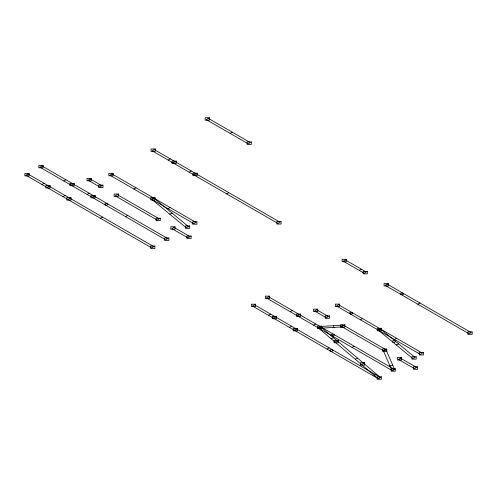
<?xml version="1.0" encoding="UTF-8"?>
<svg xmlns="http://www.w3.org/2000/svg" width="497" height="497" viewBox="0 0 497 497"><rect width="100%" height="100%" fill="white"/><g stroke="black" fill="none" stroke-linecap="round" stroke-linejoin="round"><path stroke-width="0.75" d="M42.003 184.549L44.121 183.331M46.873 187.363L48.986 186.139M63.778 180.97L65.89 179.746M70.996 185.139L73.115 183.921M62.97 196.657L65.082 195.433M67.834 199.465L69.953 198.241M87.093 194.433L89.211 193.209M91.964 197.241L94.076 196.023M168.203 160.102L170.322 158.878M173.074 162.91L175.186 161.693M133.848 189.003L135.961 187.779M230.161 133.395L232.279 132.171M100.506 218.326L102.624 217.108M189.171 172.204L191.283 170.987M151.833 199.384L153.946 198.16M194.041 175.019L196.153 173.795M125.542 216.63L127.654 215.406M167.955 208.69L170.067 207.466M226.707 193.88L228.825 192.656M268.51 315.322L270.623 314.104M273.381 318.136L275.493 316.912M359.288 270.424L361.406 269.2M290.279 311.743L292.398 310.519M297.504 315.912L299.616 314.688M289.471 327.424L291.59 326.206M294.342 330.238L296.46 329.014M313.601 325.206L315.713 323.982M318.471 328.014L320.584 326.796M360.356 319.776L362.468 318.552M327.014 349.099L329.126 347.881M417.791 304.201L419.909 302.977M378.341 330.157L380.453 328.933M352.05 347.403L354.162 346.179M394.456 339.463L396.575 338.24M169.701 214.139L172.155 213.151M396.208 344.912L398.656 343.924M331.101 338.755L333.574 337.78M334.978 342.042L337.451 341.066M355.212 359.194L357.685 358.219M361.331 364.382L363.804 363.406M374.148 375.241L376.62 374.272M389.803 365.593L392.705 365.171M333.593 325.697L333.903 327.411M28.025 174.037L25.906 175.255L151.691 247.879L153.809 246.661L28.025 174.037M42.009 165.961L39.897 167.185L165.681 239.802L167.793 238.585L42.009 165.961M90.174 178.97L88.056 180.194L99.773 186.959L101.891 185.735L90.174 178.97M112.018 173.956L109.905 175.174L193.762 223.594L195.874 222.37L112.018 173.956M154.225 149.591L152.107 150.808L277.898 223.433L280.01 222.209L154.225 149.591M208.336 118.348L206.218 119.572L248.146 143.776L250.264 142.558L208.336 118.348M117.298 194.631L115.186 195.855L157.114 220.059L159.233 218.842L117.298 194.631M173.975 227.353L171.856 228.577L187.953 237.864L190.065 236.647L173.975 227.353M254.526 304.81L252.414 306.028L378.198 378.652L380.317 377.428L254.526 304.81M268.517 296.734L266.398 297.958L392.189 370.576L394.301 369.358L268.517 296.734M345.309 259.906L343.191 261.13L364.158 273.232L366.27 272.014L345.309 259.906M316.682 309.743L314.564 310.967L326.281 317.732L328.399 316.508L316.682 309.743M338.525 304.729L336.413 305.947L420.269 354.361L422.382 353.143L338.525 304.729M387.238 284.116L385.119 285.34L468.975 333.754L471.094 332.53L387.238 284.116M343.806 325.405L341.694 326.628L383.622 350.832L385.734 349.615L343.806 325.405M400.476 358.126L398.364 359.343L414.461 368.637L416.573 367.42L400.476 358.126M154.113 198.278L151.666 199.266L186.182 227.725L188.63 226.738L154.113 198.278M380.621 329.051L378.174 330.039L412.684 358.499L415.138 357.511L380.621 329.051M320.764 326.92L318.291 327.89L378.018 378.528L380.491 377.552L320.764 326.92M386.132 350.012L383.23 350.435L391.791 370.178L394.693 369.756L386.132 350.012M342.595 325.156L319.372 326.548L319.683 328.262L342.905 326.877L342.595 325.156M209.392 117.739L205.162 117.739L205.162 120.181L209.392 120.181L209.392 117.739M251.32 141.943L247.09 141.943L247.09 144.385L251.32 144.385L251.32 141.943M155.281 148.976L151.051 148.976L151.051 151.417L155.281 151.417L155.281 148.976M176.249 161.084L172.018 161.084L172.018 163.525L176.249 163.525L176.249 161.084M43.065 165.352L38.834 165.352L38.834 167.793L43.065 167.793L43.065 165.352M197.21 173.186L192.979 173.186L192.979 175.627L197.21 175.627L197.21 173.186M113.08 173.347L108.849 173.347L108.849 175.789L113.08 175.789L113.08 173.347M29.081 173.428L24.85 173.428L24.85 175.87L29.081 175.87L29.081 173.428M91.231 178.361L87 178.361L87 180.802L91.231 180.802L91.231 178.361M74.171 183.306L69.94 183.306L69.94 185.748L74.171 185.748L74.171 183.306M102.947 185.126L98.717 185.126L98.717 187.568L102.947 187.568L102.947 185.126M50.042 185.53L45.817 185.53L45.817 187.972L50.042 187.972L50.042 185.53M118.361 194.023L114.13 194.023L114.13 196.464L118.361 196.464L118.361 194.023M95.132 195.414L90.901 195.414L90.901 197.856L95.132 197.856L95.132 195.414M155.008 197.551L150.777 197.551L150.777 199.993L155.008 199.993L155.008 197.551M71.009 197.632L66.778 197.632L66.778 200.074L71.009 200.074L71.009 197.632M160.289 218.233L156.058 218.233L156.058 220.674L160.289 220.674L160.289 218.233M281.066 221.6L276.835 221.6L276.835 224.041L281.066 224.041L281.066 221.6M196.936 221.761L192.706 221.761L192.706 224.203L196.936 224.203L196.936 221.761M189.686 225.942L185.456 225.942L185.456 228.39L189.686 228.39L189.686 225.942M175.031 226.744L170.8 226.744L170.8 229.185L175.031 229.185L175.031 226.744M191.128 236.038L186.897 236.038L186.897 238.479L191.128 238.479L191.128 236.038M168.85 237.97L164.625 237.97L164.625 240.418L168.85 240.418L168.85 237.97M154.865 246.046L150.634 246.046L150.634 248.488L154.865 248.488L154.865 246.046M346.366 259.297L342.135 259.297L342.135 261.739L346.366 261.739L346.366 259.297M367.326 271.399L363.096 271.399L363.096 273.847L367.326 273.847L367.326 271.399M388.294 283.507L384.063 283.507L384.063 285.949L388.294 285.949L388.294 283.507M269.573 296.125L265.342 296.125L265.342 298.567L269.573 298.567L269.573 296.125M339.581 304.121L335.351 304.121L335.351 306.562L339.581 306.562L339.581 304.121M255.588 304.201L251.358 304.201L251.358 306.643L255.588 306.643L255.588 304.201M317.738 309.134L313.508 309.134L313.508 311.576L317.738 311.576L317.738 309.134M300.679 314.079L296.448 314.079L296.448 316.521L300.679 316.521L300.679 314.079M329.455 315.899L325.224 315.899L325.224 318.341L329.455 318.341L329.455 315.899M276.549 316.303L272.319 316.303L272.319 318.745L276.549 318.745L276.549 316.303M344.868 324.796L340.638 324.796L340.638 327.237L344.868 327.237L344.868 324.796M321.64 326.181L317.409 326.181L317.409 328.629L321.64 328.629L321.64 326.181M381.51 328.324L377.279 328.324L377.279 330.766L381.51 330.766L381.51 328.324M297.517 328.405L293.286 328.405L293.286 330.847L297.517 330.847L297.517 328.405M472.15 331.921L467.919 331.921L467.919 334.363L472.15 334.363L472.15 331.921M338.333 340.333L334.102 340.333L334.102 342.775L338.333 342.775L338.333 340.333M386.796 349.006L382.566 349.006L382.566 351.447L386.796 351.447L386.796 349.006M423.438 352.535L419.207 352.535L419.207 354.976L423.438 354.976L423.438 352.535M416.188 356.716L411.963 356.716L411.963 359.157L416.188 359.157L416.188 356.716M401.539 357.517L397.308 357.517L397.308 359.958L401.539 359.958L401.539 357.517M364.686 362.673L360.455 362.673L360.455 365.115L364.686 365.115L364.686 362.673M417.629 366.805L413.405 366.805L413.405 369.252L417.629 369.252L417.629 366.805M395.357 368.743L391.127 368.743L391.127 371.184L395.357 371.184L395.357 368.743M381.373 376.819L377.142 376.819L377.142 379.261L381.373 379.261L381.373 376.819M400.998 294.504A1.497 0.864 0 0 0 403.502 294.118A1.497 0.864 0 0 0 401.669 293.062A1.497 0.864 0 0 0 400.998 294.504M332.033 335.804A1.497 0.864 0 0 0 334.276 335.059A1.497 0.864 0 0 0 332.033 334.307A1.497 0.864 0 0 0 332.033 335.804M330.368 351.037A1.497 0.864 0 0 0 332.872 350.652A1.497 0.864 0 0 0 331.039 349.59A1.497 0.864 0 0 0 330.368 351.037M393.189 342.284A1.497 0.864 0 0 0 395.432 341.532A1.497 0.864 0 0 0 393.189 340.787A1.497 0.864 0 0 0 393.189 342.284M350.279 313.918A1.497 0.864 0 0 0 352.522 313.166A1.497 0.864 0 0 0 350.279 312.42A1.497 0.864 0 0 0 350.279 313.918M105.526 205.031A1.497 0.864 0 0 0 107.768 204.286A1.497 0.864 0 0 0 105.526 203.534A1.497 0.864 0 0 0 105.526 205.031"/></g></svg>
